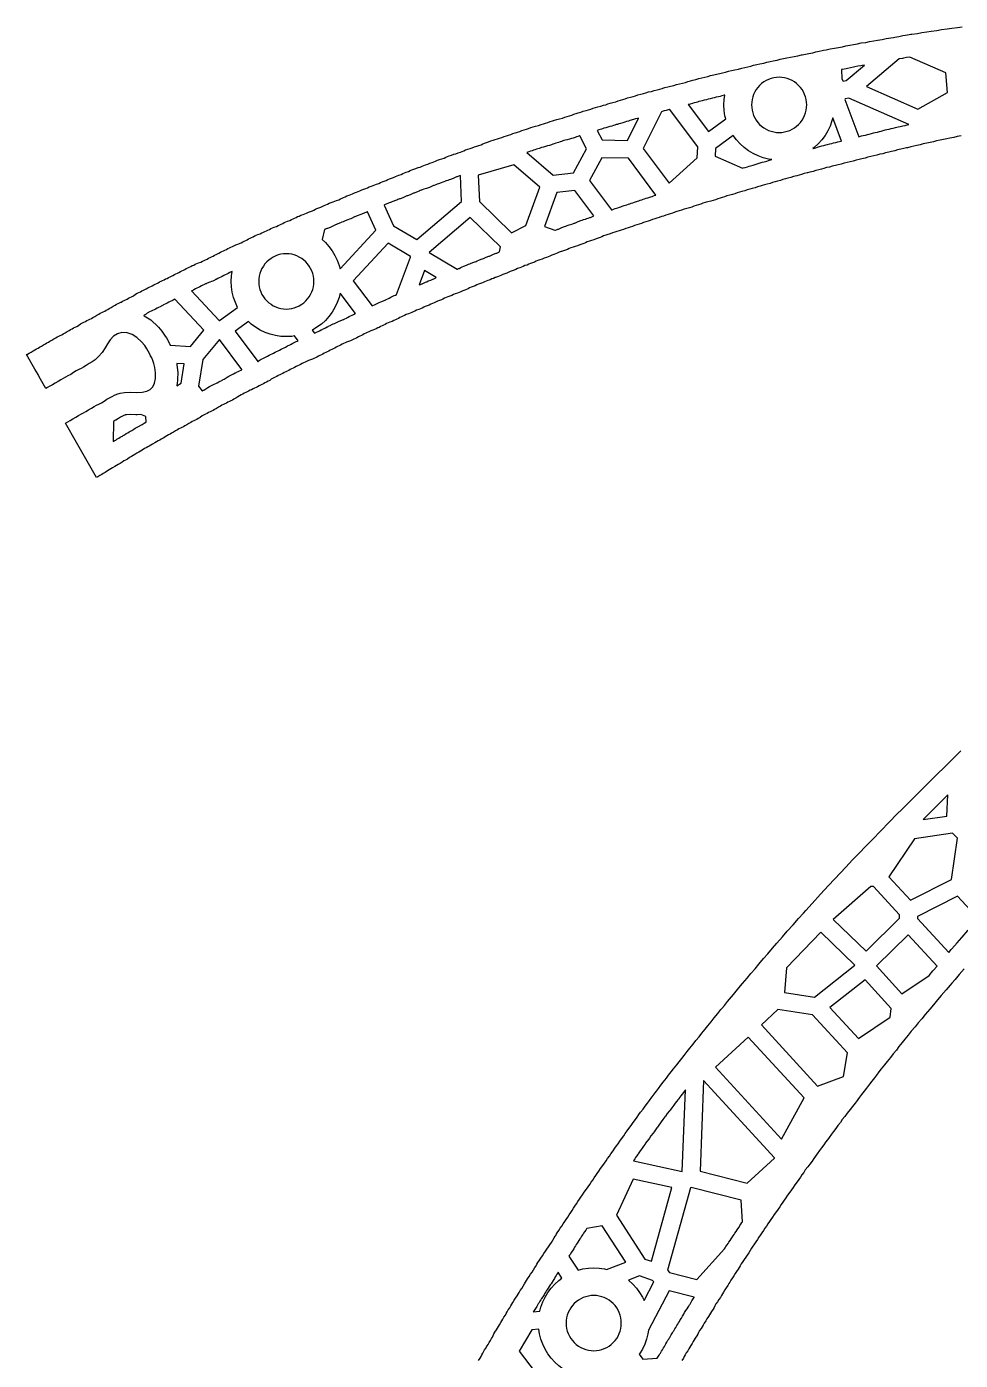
# Model space of a CAD drawing. Header units: millimetres. Extents: x -12 to 3175, y -37 to 611.
# Drawn here: x 1304.1 to 1513.9, y 300.1 to 599.6 of the extents above; entities that cross this region are included whole.
import ezdxf

# ---------------------------------------------------------------- set-up
doc = ezdxf.new("R2010")
doc.units = ezdxf.units.MM
doc.layers.add('default', color=7, linetype='Continuous')

msp = doc.modelspace()

# ---------------------------------------------------------------- linework, layer by layer
at = {"layer": 'default'}
for points in [[(1356.93, 553.26), (1357.28, 553.41), (1357.62, 553.59), (1357.95, 553.74), (1358.29, 553.93), (1358.62, 554.07), (1358.96, 554.26), (1359.31, 554.41), (1359.71, 554.59), (1360.2, 554.74), (1360.6, 554.93), (1360.95, 555.07), (1361.29, 555.26), (1361.62, 555.41), (1361.96, 555.59), (1362.31, 555.74), (1362.71, 555.93), (1363.2, 556.07), (1363.6, 556.26), (1363.95, 556.41), (1364.29, 556.59), (1364.62, 556.74), (1364.96, 556.93), (1365.31, 557.07), (1365.71, 557.26), (1366.2, 557.41), (1366.6, 557.59), (1366.97, 557.74), (1367.38, 557.93), (1367.86, 558.07), (1368.27, 558.26), (1368.62, 558.41), (1368.96, 558.59), (1369.31, 558.74), (1369.71, 558.93), (1370.2, 559.07), (1370.6, 559.26), (1370.95, 559.41), (1371.29, 559.59), (1371.64, 559.74), (1372.05, 559.93), (1372.53, 560.07), (1372.94, 560.26), (1373.3, 560.41), (1373.71, 560.59), (1374.2, 560.74), (1374.6, 560.93), (1374.95, 561.07), (1375.29, 561.26), (1375.64, 561.41), (1376.05, 561.59), (1376.53, 561.74), (1376.94, 561.93), (1377.3, 562.07), (1377.71, 562.26), (1378.2, 562.41), (1378.6, 562.59), (1378.97, 562.74), (1379.38, 562.93), (1379.86, 563.07), (1380.27, 563.26), (1380.64, 563.41), (1381.05, 563.59), (1381.53, 563.74), (1381.94, 563.93), (1382.3, 564.07), (1382.71, 564.26), (1383.2, 564.41), (1383.6, 564.59), (1383.97, 564.74), (1384.38, 564.93), (1384.86, 565.07), (1385.27, 565.26), (1385.64, 565.41), (1386.05, 565.59), (1386.53, 565.74), (1386.94, 565.93), (1387.3, 566.07), (1387.71, 566.26), (1388.2, 566.41), (1388.6, 566.59), (1388.97, 566.74), (1389.38, 566.93), (1389.86, 567.07), (1390.27, 567.26), (1390.64, 567.41), (1391.05, 567.59), (1391.55, 567.74), (1392.03, 567.93), (1392.53, 568.07), (1392.94, 568.26), (1393.3, 568.41), (1393.72, 568.59), (1394.22, 568.74), (1394.69, 568.93), (1395.19, 569.07), (1395.6, 569.26), (1395.97, 569.41), (1396.38, 569.59), (1396.88, 569.74), (1397.36, 569.93), (1397.86, 570.07), (1398.27, 570.26), (1398.64, 570.41), (1399.05, 570.59), (1399.55, 570.74), (1400.03, 570.93), (1400.55, 571.07), (1401.03, 571.26), (1401.53, 571.41), (1401.94, 571.59), (1402.3, 571.74), (1402.72, 571.93), (1403.22, 572.07), (1403.7, 572.26), (1404.21, 572.41), (1404.7, 572.59), (1405.21, 572.74), (1405.69, 572.93), (1406.19, 573.07), (1406.6, 573.26), (1406.97, 573.41), (1407.38, 573.59), (1407.88, 573.74), (1408.36, 573.93), (1408.88, 574.07), (1409.36, 574.26), (1409.88, 574.41), (1410.36, 574.59), (1410.88, 574.74), (1411.36, 574.93), (1411.88, 575.07), (1412.36, 575.26), (1412.88, 575.41), (1413.36, 575.59), (1413.88, 575.74), (1414.13, 575.84), (1414.36, 575.93), (1414.88, 576.07), (1415.36, 576.26), (1415.88, 576.41), (1416.36, 576.59), (1416.88, 576.74), (1417.36, 576.93), (1417.9, 577.07), (1418.45, 577.26), (1419.12, 577.41), (1419.68, 577.59), (1420.21, 577.74), (1420.7, 577.93), (1421.21, 578.07), (1421.7, 578.26), (1422.21, 578.41), (1422.7, 578.59), (1423.23, 578.74), (1423.79, 578.93), (1424.45, 579.07), (1425.01, 579.26), (1425.54, 579.41), (1426.03, 579.59), (1426.55, 579.74), (1427.03, 579.93), (1427.55, 580.07), (1428.03, 580.26), (1428.57, 580.41), (1429.12, 580.59), (1429.79, 580.74), (1430.34, 580.93), (1430.88, 581.07), (1431.36, 581.26), (1431.9, 581.41), (1432.45, 581.59), (1433.12, 581.74), (1433.68, 581.93), (1434.21, 582.07), (1434.7, 582.26), (1435.23, 582.41), (1435.79, 582.59), (1436.45, 582.74), (1437.01, 582.93), (1437.54, 583.07), (1438.03, 583.26), (1438.57, 583.41), (1439.12, 583.59), (1439.79, 583.74), (1440.34, 583.93), (1440.9, 584.07), (1441.45, 584.26), (1442.12, 584.41), (1442.68, 584.59), (1443.23, 584.74), (1443.79, 584.93), (1444.47, 585.07), (1445.1, 585.26), (1445.79, 585.41), (1446.34, 585.59), (1446.9, 585.74), (1447.04, 585.79), (1447.46, 585.93), (1448.14, 586.07), (1448.77, 586.26), (1449.47, 586.41), (1450.1, 586.59), (1450.81, 586.74), (1451.43, 586.93), (1452.12, 587.07), (1452.68, 587.26), (1453.23, 587.41), (1453.79, 587.59), (1454.47, 587.74), (1455.1, 587.93), (1455.81, 588.07), (1456.44, 588.26), (1457.14, 588.41), (1457.77, 588.59), (1458.47, 588.74), (1459.1, 588.93), (1459.81, 589.07), (1460.44, 589.26), (1461.14, 589.41), (1461.77, 589.59), (1462.49, 589.74), (1463.19, 589.93), (1464.05, 590.07), (1464.75, 590.26), (1465.47, 590.41), (1466.1, 590.59), (1466.81, 590.74), (1467.44, 590.93), (1468.16, 591.07), (1468.86, 591.26), (1469.71, 591.41), (1470.42, 591.59), (1471.16, 591.74), (1471.86, 591.93), (1472.71, 592.07), (1473.42, 592.26), (1474.16, 592.41), (1474.86, 592.59), (1475.73, 592.74), (1476.51, 592.93), (1477.4, 593.07), (1478.18, 593.26), (1478.32, 593.28), (1479.06, 593.41), (1479.84, 593.59), (1480.71, 593.74), (1481.42, 593.93), (1482.16, 594.07), (1482.87, 594.26), (1483.12, 594.3), (1483.75, 594.41), (1484.6, 594.59), (1485.64, 594.74), (1486.49, 594.93), (1487.4, 595.07), (1488.18, 595.26), (1489.06, 595.41), (1489.85, 595.59), (1490.75, 595.74), (1491.6, 595.93), (1492.64, 596.07), (1493.49, 596.26), (1494.42, 596.41), (1495.27, 596.59), (1496.33, 596.74), (1497.25, 596.93), (1498.3, 597.07), (1498.83, 597.19), (1499.16, 597.26), (1500.08, 597.41), (1500.94, 597.59), (1502.01, 597.74), (1502.79, 597.88), (1503.01, 597.93), (1504.23, 598.07), (1505.23, 598.26), (1506.34, 598.41), (1507.35, 598.59), (1508.59, 598.74), (1509.66, 598.93), (1510.92, 599.07), (1511.99, 599.26), (1513.25, 599.41), (1514.33, 599.59)], [(1490.83, 590.69), (1490.21, 590.54), (1489.89, 590.48), (1489.17, 590.35), (1488.54, 590.21), (1488.21, 590.14), (1487.43, 590.01), (1487.21, 589.97), (1487.25, 587.86), (1487.56, 587.35), (1488.22, 587.47), (1492.34, 590.97), (1491.81, 590.85), (1491.56, 590.81), (1490.83, 590.69)], [(1504.32, 581.07), (1510.98, 584.84), (1510.59, 589.24), (1502.57, 592.77), (1501.81, 592.67), (1501.13, 592.52), (1500.88, 592.47), (1500.15, 592.35), (1492.83, 586.13), (1504.32, 581.07)], [(1479.34, 582.63), (1479.25, 583.23), (1479.1, 583.82), (1478.89, 584.39), (1478.63, 584.94), (1478.32, 585.46), (1477.96, 585.95), (1477.55, 586.4), (1477.1, 586.81), (1476.61, 587.17), (1476.09, 587.49), (1475.54, 587.75), (1474.97, 587.95), (1474.38, 588.1), (1473.77, 588.19), (1473.17, 588.22), (1472.56, 588.19), (1471.96, 588.1), (1471.37, 587.95), (1470.79, 587.75), (1470.24, 587.49), (1469.72, 587.17), (1469.23, 586.81), (1468.78, 586.4), (1468.37, 585.95), (1468.01, 585.46), (1467.7, 584.94), (1467.44, 584.39), (1467.23, 583.82), (1467.09, 583.23), (1467, 582.63), (1466.97, 582.02), (1467, 581.41), (1467.09, 580.81), (1467.23, 580.22), (1467.44, 579.65), (1467.7, 579.1), (1468.01, 578.57), (1468.37, 578.09), (1468.78, 577.63), (1469.23, 577.23), (1469.72, 576.86), (1470.24, 576.55), (1470.79, 576.29), (1471.37, 576.09), (1471.96, 575.94), (1472.56, 575.85), (1473.17, 575.82), (1473.77, 575.85), (1474.38, 575.94), (1474.97, 576.09), (1475.54, 576.29), (1476.09, 576.55), (1476.61, 576.86), (1477.1, 577.23), (1477.55, 577.63), (1477.96, 578.09), (1478.32, 578.57), (1478.63, 579.1), (1478.89, 579.65), (1479.1, 580.22), (1479.25, 580.81), (1479.34, 581.41), (1479.37, 582.02), (1479.34, 582.63)], [(1460.32, 584.07), (1459.88, 583.94), (1459.51, 583.85), (1458.99, 583.74), (1458.54, 583.61), (1458.17, 583.52), (1457.66, 583.41), (1457.21, 583.28), (1456.84, 583.18), (1456.33, 583.07), (1455.88, 582.94), (1455.54, 582.85), (1455.11, 582.76), (1454.8, 582.66), (1454.53, 582.58), (1454.11, 582.47), (1453.69, 582.33), (1453.18, 582.19), (1452.76, 582.1), (1457.29, 576.03), (1461.18, 578.92), (1461, 579.6), (1460.83, 580.8), (1460.77, 582.02), (1460.83, 583.23), (1460.97, 584.22), (1460.84, 584.18), (1460.32, 584.07)], [(1448.2, 580.91), (1447.78, 580.8), (1447.35, 580.66), (1446.85, 580.52), (1446.75, 580.5), (1442.64, 572.24), (1448.49, 564.42), (1454.77, 570.16), (1454.86, 572.6), (1448.56, 581.03), (1448.46, 580.99), (1448.2, 580.91)], [(1493.03, 575.39), (1493.4, 575.48), (1493.92, 575.59), (1494.37, 575.72), (1494.73, 575.82), (1495.25, 575.93), (1495.7, 576.06), (1496.07, 576.15), (1496.58, 576.26), (1497.03, 576.39), (1497.4, 576.48), (1497.92, 576.59), (1498.37, 576.73), (1498.76, 576.82), (1499.35, 576.94), (1499.92, 577.09), (1500.34, 577.18), (1500.98, 577.3), (1501.48, 577.43), (1501.74, 577.49), (1502.26, 577.6), (1502.28, 577.6), (1488.84, 583.52), (1487.97, 583.36), (1487.91, 583.24), (1491.05, 574.88), (1491.25, 574.93), (1491.7, 575.06), (1492.07, 575.15), (1492.58, 575.26), (1493.03, 575.39)], [(1440.15, 578.66), (1439.91, 578.59), (1439.59, 578.5), (1439.32, 578.4), (1438.88, 578.26), (1438.47, 578.14), (1438.04, 578), (1437.54, 577.86), (1437.12, 577.77), (1436.81, 577.66), (1436.57, 577.59), (1436.26, 577.5), (1435.98, 577.4), (1435.55, 577.26), (1435.14, 577.14), (1434.7, 577), (1434.21, 576.86), (1433.79, 576.77), (1433.48, 576.66), (1433.24, 576.59), (1432.92, 576.5), (1432.65, 576.4), (1432.29, 576.28), (1433.4, 574.15), (1439.08, 574.05), (1441.57, 579.06), (1441.36, 579), (1440.88, 578.86), (1440.46, 578.77), (1440.15, 578.66)], [(1481.11, 572.34), (1481.38, 572.42), (1481.8, 572.53), (1482.22, 572.67), (1482.73, 572.81), (1483.24, 572.92), (1483.69, 573.06), (1484.07, 573.15), (1484.58, 573.26), (1485.03, 573.39), (1485.4, 573.48), (1485.92, 573.59), (1486.37, 573.72), (1486.73, 573.82), (1487.15, 573.9), (1485.2, 579.09), (1485.03, 578.42), (1484.62, 577.27), (1484.1, 576.17), (1483.48, 575.13), (1482.75, 574.15), (1481.93, 573.25), (1481.03, 572.43), (1480.76, 572.23), (1480.8, 572.24), (1481.11, 572.34)], [(1514.04, 575.07), (1513.17, 574.93), (1512.4, 574.74), (1511.53, 574.59), (1510.82, 574.41), (1510.09, 574.26), (1509.38, 574.07), (1508.53, 573.93), (1507.82, 573.74), (1507.09, 573.59), (1506.38, 573.41), (1505.92, 573.33), (1505.53, 573.26), (1504.83, 573.07), (1504.11, 572.93), (1503.47, 572.74), (1502.75, 572.59), (1502.05, 572.41), (1501.81, 572.37), (1501.19, 572.26), (1500.49, 572.07), (1499.77, 571.93), (1499.14, 571.74), (1498.44, 571.59), (1497.81, 571.41), (1497.1, 571.26), (1496.47, 571.07), (1495.77, 570.93), (1495.14, 570.74), (1494.44, 570.59), (1493.81, 570.41), (1493.8, 570.41), (1493.1, 570.26), (1492.47, 570.07), (1491.77, 569.93), (1491.14, 569.74), (1490.44, 569.59), (1489.81, 569.41), (1489.1, 569.26), (1488.47, 569.07), (1487.78, 568.93), (1487.77, 568.93), (1487.14, 568.74), (1486.44, 568.59), (1485.81, 568.41), (1485.1, 568.26), (1484.47, 568.07), (1483.79, 567.93), (1483.23, 567.74), (1482.68, 567.59), (1482.12, 567.41), (1481.43, 567.26), (1480.81, 567.07), (1480.1, 566.93), (1479.53, 566.76), (1479.47, 566.74), (1478.79, 566.59), (1478.23, 566.41), (1477.68, 566.26), (1477.12, 566.07), (1476.43, 565.93), (1475.81, 565.74), (1475.12, 565.59), (1474.62, 565.43), (1474.56, 565.41), (1474.01, 565.26), (1473.46, 565.07), (1472.79, 564.93), (1472.31, 564.77), (1472.23, 564.74), (1471.68, 564.59), (1471.12, 564.41), (1470.45, 564.26), (1469.9, 564.07), (1469.36, 563.93), (1468.88, 563.74), (1468.34, 563.59), (1467.79, 563.41), (1467.12, 563.26), (1466.56, 563.07), (1466.01, 562.93), (1465.46, 562.74), (1464.79, 562.59), (1464.23, 562.41), (1463.7, 562.26), (1463.21, 562.07), (1462.68, 561.93), (1462.12, 561.74), (1461.45, 561.59), (1460.9, 561.41), (1460.36, 561.26), (1459.88, 561.07), (1459.36, 560.93), (1458.88, 560.74), (1458.34, 560.59), (1457.79, 560.41), (1457.12, 560.26), (1456.57, 560.07), (1456.03, 559.93), (1455.55, 559.74), (1455.03, 559.59), (1454.55, 559.41), (1454.03, 559.26), (1453.54, 559.07), (1453.01, 558.93), (1452.45, 558.74), (1451.79, 558.59), (1451.23, 558.41), (1450.7, 558.26), (1450.21, 558.07), (1449.7, 557.93), (1449.21, 557.74), (1448.7, 557.59), (1448.21, 557.41), (1447.7, 557.26), (1447.21, 557.07), (1446.7, 556.93), (1446.21, 556.74), (1445.7, 556.59), (1445.21, 556.41), (1444.7, 556.26), (1444.21, 556.07), (1443.7, 555.93), (1443.21, 555.74), (1442.7, 555.59), (1442.21, 555.41), (1441.7, 555.26), (1441.21, 555.07), (1440.7, 554.93), (1440.21, 554.74), (1439.7, 554.59), (1439.21, 554.41), (1438.7, 554.26), (1438.21, 554.07), (1437.7, 553.93), (1437.21, 553.74), (1436.7, 553.59), (1436.28, 553.43), (1436.21, 553.41), (1435.7, 553.26), (1435.21, 553.07), (1434.94, 553), (1434.7, 552.93), (1434.22, 552.74), (1433.72, 552.59), (1433.3, 552.41), (1432.94, 552.26), (1432.53, 552.07), (1432.03, 551.93), (1431.55, 551.74), (1431.03, 551.59), (1430.55, 551.41), (1430.05, 551.26), (1429.64, 551.07), (1429.27, 550.93), (1428.86, 550.74), (1428.36, 550.59), (1427.88, 550.41), (1427.36, 550.26), (1426.88, 550.07), (1426.38, 549.93), (1425.97, 549.74), (1425.6, 549.59), (1425.19, 549.41), (1424.69, 549.26), (1424.27, 549.1), (1424.22, 549.07), (1423.72, 548.93), (1423.3, 548.74), (1422.94, 548.59), (1422.53, 548.41), (1422.05, 548.26), (1421.64, 548.07), (1421.27, 547.93), (1420.86, 547.74), (1420.36, 547.59), (1419.88, 547.41), (1419.38, 547.26), (1418.97, 547.07), (1418.6, 546.93), (1418.2, 546.74), (1417.71, 546.59), (1417.3, 546.41), (1416.94, 546.26), (1416.53, 546.07), (1416.05, 545.93), (1415.64, 545.74), (1415.27, 545.59), (1414.86, 545.41), (1414.38, 545.26), (1413.97, 545.07), (1413.75, 544.99), (1413.6, 544.93), (1413.2, 544.74), (1412.71, 544.59), (1412.3, 544.41), (1411.94, 544.26), (1411.53, 544.07), (1411.05, 543.93), (1410.64, 543.74), (1410.27, 543.59), (1409.86, 543.41), (1409.43, 543.28), (1409.38, 543.26), (1408.97, 543.07), (1408.6, 542.93), (1408.2, 542.74), (1407.71, 542.59), (1407.3, 542.41), (1406.94, 542.26), (1406.53, 542.07), (1406.05, 541.93), (1405.64, 541.74), (1405.27, 541.59), (1404.86, 541.41), (1404.38, 541.26), (1403.97, 541.07), (1403.62, 540.93), (1403.29, 540.74), (1402.93, 540.59), (1402.53, 540.41), (1402.05, 540.26), (1401.64, 540.07), (1401.27, 539.93), (1400.86, 539.74), (1400.38, 539.59), (1399.97, 539.41), (1399.6, 539.26), (1399.2, 539.07), (1398.71, 538.93), (1398.31, 538.74), (1397.96, 538.59), (1397.62, 538.41), (1397.27, 538.26), (1396.86, 538.07), (1396.38, 537.93), (1395.97, 537.74), (1395.62, 537.59), (1395.29, 537.41), (1394.93, 537.26), (1394.53, 537.07), (1394.05, 536.93), (1393.64, 536.74), (1393.29, 536.59), (1392.95, 536.41), (1392.6, 536.26), (1392.2, 536.07), (1391.71, 535.93), (1391.31, 535.74), (1390.96, 535.59), (1390.62, 535.41), (1390.27, 535.26), (1389.86, 535.07), (1389.38, 534.93), (1388.97, 534.74), (1388.62, 534.59), (1388.29, 534.41), (1387.95, 534.26), (1387.62, 534.07), (1387.29, 533.93), (1386.95, 533.74), (1386.6, 533.59), (1386.2, 533.41), (1385.71, 533.26), (1385.31, 533.07), (1384.96, 532.93), (1384.62, 532.74), (1384.29, 532.59), (1383.95, 532.41), (1383.62, 532.26), (1383.29, 532.07), (1382.95, 531.93), (1382.62, 531.74), (1382.27, 531.59), (1381.86, 531.41), (1381.38, 531.26), (1380.97, 531.07), (1380.62, 530.93), (1380.29, 530.74), (1379.95, 530.59), (1379.62, 530.41), (1379.29, 530.26), (1378.95, 530.07), (1378.62, 529.93), (1378.29, 529.74), (1377.95, 529.59), (1377.62, 529.41), (1377.27, 529.26), (1376.86, 529.07), (1376.38, 528.93), (1375.97, 528.74), (1375.62, 528.59), (1375.29, 528.41), (1374.95, 528.26), (1374.62, 528.07), (1374.29, 527.93), (1373.95, 527.74), (1373.62, 527.59), (1373.29, 527.41), (1372.95, 527.26), (1372.62, 527.07), (1372.29, 526.93), (1371.95, 526.74), (1371.62, 526.59), (1371.29, 526.41), (1370.95, 526.26), (1370.62, 526.07), (1370.29, 525.93), (1369.95, 525.74), (1369.62, 525.59), (1369.29, 525.41), (1368.95, 525.26), (1368.62, 525.07), (1368.27, 524.93), (1367.86, 524.74), (1367.38, 524.59), (1366.97, 524.41), (1366.62, 524.26), (1366.29, 524.07), (1365.95, 523.93), (1365.62, 523.74), (1365.29, 523.59), (1364.95, 523.41), (1364.62, 523.26), (1364.29, 523.07), (1363.95, 522.93), (1363.62, 522.74), (1363.29, 522.59), (1362.95, 522.41), (1362.62, 522.26), (1362.29, 522.07), (1361.95, 521.93), (1361.62, 521.74), (1361.29, 521.59), (1360.95, 521.41), (1360.62, 521.26), (1360.29, 521.07), (1359.95, 520.92), (1359.6, 520.72), (1359.2, 520.5), (1359.04, 520.4), (1358.71, 520.17), (1358.31, 519.95), (1357.96, 519.74), (1357.62, 519.59), (1357.29, 519.41), (1356.95, 519.26), (1356.62, 519.07), (1356.29, 518.93), (1355.95, 518.74), (1355.62, 518.59), (1355.29, 518.41), (1354.95, 518.26), (1354.62, 518.07), (1354.29, 517.93), (1353.95, 517.74), (1353.62, 517.59), (1353.29, 517.41), (1352.95, 517.26), (1352.62, 517.07), (1352.28, 516.92), (1351.93, 516.72), (1351.53, 516.5), (1351.05, 516.17), (1350.64, 515.95), (1350.29, 515.74), (1349.95, 515.59), (1349.62, 515.41), (1349.29, 515.26), (1348.95, 515.07), (1348.62, 514.93), (1348.29, 514.74), (1347.95, 514.59), (1347.6, 514.39), (1347.2, 514.17), (1346.71, 513.83), (1346.31, 513.61), (1345.96, 513.41), (1345.62, 513.26), (1345.29, 513.07), (1344.95, 512.93), (1344.62, 512.74), (1344.28, 512.59), (1343.93, 512.39), (1343.53, 512.17), (1343.05, 511.83), (1342.64, 511.61), (1342.29, 511.41), (1341.95, 511.26), (1341.62, 511.07), (1341.28, 510.92), (1340.93, 510.72), (1340.53, 510.5), (1340.05, 510.17), (1339.64, 509.95), (1339.29, 509.74), (1338.95, 509.59), (1338.62, 509.41), (1338.28, 509.26), (1337.93, 509.05), (1337.53, 508.83), (1337.05, 508.5), (1336.64, 508.28), (1336.29, 508.08), (1335.95, 507.92), (1335.6, 507.72), (1335.2, 507.5), (1335.09, 507.43), (1334.71, 507.17), (1334.31, 506.95), (1333.96, 506.74), (1333.62, 506.59), (1333.27, 506.39), (1332.86, 506.17), (1332.38, 505.83), (1331.97, 505.61), (1331.62, 505.41), (1331.29, 505.26), (1330.93, 505.05), (1330.53, 504.83), (1330.05, 504.5), (1329.64, 504.28), (1329.27, 504.06), (1328.86, 503.83), (1328.38, 503.5), (1327.97, 503.28), (1327.6, 503.06), (1327.2, 502.83), (1326.71, 502.5), (1326.3, 502.28), (1325.94, 502.06), (1325.53, 501.83), (1325.05, 501.5), (1324.64, 501.28), (1324.27, 501.06), (1323.86, 500.83), (1323.38, 500.5), (1322.97, 500.28), (1322.6, 500.06), (1322.2, 499.83), (1321.71, 499.5), (1321.3, 499.28), (1320.94, 499.06), (1320.53, 498.83), (1320.05, 498.5), (1319.73, 498.33), (1315.26, 506.22), (1312.79, 510.58), (1313.31, 510.85), (1313.86, 511.15), (1314.47, 511.51), (1315.12, 511.91), (1315.72, 512.27), (1316.28, 512.57), (1316.81, 512.85), (1317.36, 513.15), (1317.97, 513.51), (1318.62, 513.91), (1319.22, 514.27), (1319.78, 514.57), (1320.31, 514.85), (1320.86, 515.15), (1321.47, 515.51), (1322.12, 515.91), (1322.72, 516.26), (1323.28, 516.57), (1323.8, 516.83), (1324.37, 517.08), (1325.08, 517.3), (1326.07, 517.45), (1327.36, 517.48), (1328.73, 517.44), (1330.03, 517.49), (1331.06, 517.71), (1331.82, 518.1), (1332.4, 518.7), (1332.79, 519.5), (1333, 520.6), (1333.02, 521.89), (1332.88, 523.05), (1332.66, 523.94), (1332.42, 524.62), (1332.17, 525.19), (1331.92, 525.7), (1331.67, 526.21), (1331.4, 526.72), (1331.09, 527.28), (1330.62, 527.96), (1329.88, 528.84), (1328.85, 529.8), (1327.77, 530.5), (1326.65, 530.86), (1325.48, 530.88), (1324.45, 530.62), (1323.58, 530.08), (1322.84, 529.28), (1322.27, 528.38), (1321.73, 527.45), (1321.07, 526.45), (1320.25, 525.5), (1319.46, 524.81), (1318.78, 524.33), (1318.13, 523.92), (1317.47, 523.51), (1316.86, 523.15), (1316.31, 522.85), (1315.78, 522.57), (1315.22, 522.27), (1314.62, 521.91), (1313.97, 521.51), (1313.36, 521.15), (1312.81, 520.85), (1312.28, 520.57), (1311.72, 520.27), (1311.12, 519.91), (1310.47, 519.51), (1309.86, 519.15), (1309.31, 518.85), (1308.78, 518.57), (1308.39, 518.35), (1306.9, 520.97), (1306.63, 521.45), (1305.92, 522.71), (1304.07, 525.98), (1304.29, 526.08), (1304.64, 526.28), (1305.05, 526.5), (1305.53, 526.83), (1305.93, 527.05), (1306.29, 527.26), (1306.62, 527.41), (1306.97, 527.61), (1307.38, 527.83), (1307.86, 528.17), (1308.27, 528.39), (1308.62, 528.59), (1308.96, 528.74), (1309.31, 528.95), (1309.71, 529.17), (1310.2, 529.5), (1310.6, 529.72), (1310.95, 529.92), (1311.29, 530.07), (1311.62, 530.26), (1311.96, 530.41), (1312.31, 530.61), (1312.71, 530.83), (1313.2, 531.17), (1313.6, 531.39), (1313.95, 531.59), (1314.29, 531.74), (1314.62, 531.93), (1314.96, 532.08), (1315.31, 532.28), (1315.71, 532.5), (1316.2, 532.83), (1316.6, 533.05), (1316.95, 533.26), (1317.29, 533.41), (1317.62, 533.59), (1317.95, 533.74), (1318.29, 533.93), (1318.62, 534.08), (1318.97, 534.28), (1319.38, 534.5), (1319.86, 534.83), (1320.27, 535.05), (1320.62, 535.26), (1320.95, 535.41), (1321.29, 535.59), (1321.62, 535.74), (1321.95, 535.93), (1322.29, 536.08), (1322.64, 536.28), (1323.05, 536.5), (1323.53, 536.83), (1323.93, 537.05), (1324.28, 537.26), (1324.62, 537.41), (1324.95, 537.59), (1325.27, 537.73), (1325.29, 537.74), (1325.62, 537.93), (1325.95, 538.07), (1326.29, 538.26), (1326.62, 538.41), (1326.95, 538.59), (1327.29, 538.74), (1327.64, 538.95), (1328.05, 539.17), (1328.53, 539.5), (1328.93, 539.72), (1329.28, 539.92), (1329.62, 540.07), (1329.95, 540.26), (1330.29, 540.41), (1330.62, 540.59), (1330.95, 540.74), (1331.29, 540.93), (1331.62, 541.07), (1331.95, 541.26), (1332.29, 541.41), (1332.62, 541.59), (1332.95, 541.74), (1333.29, 541.93), (1333.62, 542.07), (1333.95, 542.26), (1334.29, 542.41), (1334.62, 542.59), (1334.95, 542.74), (1335.29, 542.93), (1335.62, 543.07), (1335.95, 543.26), (1336.29, 543.41), (1336.62, 543.59), (1336.95, 543.74), (1337.29, 543.93), (1337.62, 544.07), (1337.95, 544.26), (1338.29, 544.41), (1338.3, 544.42), (1338.62, 544.59), (1338.95, 544.74), (1339.29, 544.93), (1339.62, 545.07), (1339.95, 545.26), (1340.29, 545.41), (1340.62, 545.59), (1340.95, 545.74), (1341.29, 545.93), (1341.62, 546.07), (1341.96, 546.26), (1342.31, 546.41), (1342.71, 546.59), (1343.2, 546.74), (1343.6, 546.93), (1343.95, 547.07), (1344.29, 547.26), (1344.62, 547.41), (1344.95, 547.59), (1345.29, 547.74), (1345.62, 547.93), (1345.95, 548.07), (1346.29, 548.26), (1346.62, 548.41), (1346.95, 548.59), (1347.29, 548.74), (1347.62, 548.93), (1347.95, 549.07), (1348.29, 549.26), (1348.62, 549.41), (1348.95, 549.59), (1349.29, 549.74), (1349.62, 549.93), (1349.95, 550.07), (1350.29, 550.26), (1350.64, 550.41), (1351.05, 550.59), (1351.53, 550.74), (1351.93, 550.93), (1352.05, 550.97), (1352.28, 551.07), (1352.62, 551.26), (1352.95, 551.41), (1353.29, 551.59), (1353.62, 551.74), (1353.95, 551.93), (1354.29, 552.07), (1354.62, 552.26), (1354.95, 552.41), (1355.29, 552.59), (1355.59, 552.72), (1355.64, 552.74), (1356.05, 552.93), (1356.53, 553.07), (1356.93, 553.26)], [(1426.47, 574.48), (1426.04, 574.33), (1425.54, 574.19), (1425.12, 574.1), (1424.81, 574), (1424.57, 573.92), (1424.26, 573.84), (1423.99, 573.74), (1423.59, 573.6), (1423.28, 573.51), (1423, 573.4), (1422.59, 573.27), (1422.28, 573.18), (1421.99, 573.07), (1421.55, 572.92), (1421.14, 572.81), (1420.7, 572.66), (1420.21, 572.53), (1419.79, 572.43), (1419.48, 572.33), (1419.24, 572.26), (1418.93, 572.17), (1418.66, 572.07), (1418.26, 571.94), (1417.95, 571.85), (1417.67, 571.74), (1417.26, 571.6), (1416.95, 571.51), (1416.67, 571.4), (1416.48, 571.34), (1422.37, 566.27), (1426.92, 566.75), (1429.91, 572.19), (1428.4, 575.1), (1428.33, 575.07), (1427.93, 574.94), (1427.61, 574.84), (1427.32, 574.74), (1426.88, 574.59), (1426.47, 574.48)], [(1466.76, 568.34), (1467, 568.41), (1467.32, 568.5), (1467.59, 568.6), (1468.03, 568.74), (1468.44, 568.86), (1468.87, 569), (1469.37, 569.14), (1469.79, 569.23), (1470.1, 569.34), (1470.38, 569.42), (1470.79, 569.53), (1471.21, 569.67), (1471.49, 569.75), (1470.75, 569.86), (1469.57, 570.15), (1468.42, 570.56), (1467.32, 571.08), (1466.28, 571.71), (1465.3, 572.43), (1464.4, 573.25), (1463.58, 574.15), (1462.86, 575.13), (1462.83, 575.16), (1458.85, 572.2), (1458.79, 570.53), (1464.94, 567.82), (1465.12, 567.87), (1465.55, 568), (1466.03, 568.14), (1466.45, 568.23), (1466.76, 568.34)], [(1437.31, 559.06), (1437.63, 559.15), (1437.91, 559.26), (1438.31, 559.4), (1438.63, 559.49), (1438.91, 559.6), (1439.31, 559.73), (1439.63, 559.82), (1439.91, 559.93), (1440.31, 560.06), (1440.63, 560.15), (1440.91, 560.26), (1441.31, 560.4), (1441.63, 560.49), (1441.91, 560.6), (1442.31, 560.73), (1442.63, 560.82), (1442.91, 560.93), (1443.31, 561.06), (1443.63, 561.15), (1443.91, 561.26), (1444.31, 561.4), (1444.63, 561.49), (1444.91, 561.6), (1445.31, 561.73), (1445.47, 561.78), (1439.29, 570.05), (1433.35, 570.15), (1430.55, 565.04), (1435.48, 558.44), (1435.63, 558.49), (1435.91, 558.6), (1436.31, 558.73), (1436.63, 558.82), (1436.91, 558.93), (1437.31, 559.06)], [(1400.79, 565.89), (1400.69, 565.85), (1400.51, 565.77), (1400.23, 565.66), (1399.91, 565.51), (1399.28, 565.28), (1398.98, 565.19), (1398.69, 565.08), (1398.31, 564.95), (1398.13, 564.89), (1398.02, 564.85), (1397.85, 564.77), (1397.57, 564.66), (1397.25, 564.51), (1396.62, 564.28), (1396.31, 564.19), (1396.02, 564.08), (1395.64, 563.95), (1395.46, 563.89), (1395.36, 563.85), (1395.18, 563.77), (1394.9, 563.66), (1394.58, 563.51), (1393.95, 563.28), (1393.64, 563.19), (1393.35, 563.08), (1392.97, 562.95), (1392.79, 562.9), (1392.69, 562.85), (1392.51, 562.77), (1392.24, 562.66), (1391.92, 562.52), (1391.33, 562.3), (1391.15, 562.24), (1391.03, 562.19), (1390.85, 562.11), (1390.57, 562), (1390.26, 561.85), (1389.67, 561.63), (1389.49, 561.57), (1389.37, 561.52), (1389.18, 561.44), (1388.91, 561.33), (1388.59, 561.19), (1388, 560.96), (1387.82, 560.91), (1387.7, 560.85), (1387.51, 560.77), (1387.24, 560.66), (1386.92, 560.52), (1386.33, 560.3), (1386.15, 560.24), (1386.03, 560.19), (1385.85, 560.11), (1385.57, 560), (1385.26, 559.85), (1384.67, 559.63), (1384.49, 559.57), (1384.38, 559.53), (1386.49, 554.89), (1391.75, 551.79), (1401.82, 560.33), (1401.55, 566.15), (1401.34, 566.07), (1400.97, 565.95), (1400.79, 565.89)], [(1405.55, 566.25), (1405.83, 560.33), (1413.03, 553.29), (1416.26, 554.95), (1419.37, 563.57), (1413.54, 568.6), (1405.55, 566.25)], [(1423.55, 554.15), (1423.73, 554.23), (1424.01, 554.34), (1424.33, 554.49), (1424.96, 554.72), (1425.27, 554.81), (1425.57, 554.93), (1425.98, 555.06), (1426.29, 555.15), (1426.56, 555.26), (1426.94, 555.39), (1427.11, 555.44), (1427.22, 555.49), (1427.4, 555.56), (1427.67, 555.67), (1428, 555.82), (1428.62, 556.05), (1428.94, 556.14), (1429.23, 556.26), (1429.65, 556.4), (1429.95, 556.49), (1430.23, 556.59), (1430.6, 556.72), (1430.78, 556.77), (1430.89, 556.82), (1431.06, 556.89), (1431.34, 557.01), (1431.5, 557.08), (1427.25, 562.77), (1423.18, 562.33), (1420.43, 554.73), (1422.79, 553.88), (1422.89, 553.92), (1423.27, 554.05), (1423.45, 554.11), (1423.55, 554.15)], [(1373.36, 548.24), (1373.88, 547.14), (1374.29, 545.99), (1374.49, 545.18), (1382.56, 553.88), (1380.67, 558.03), (1380.57, 558), (1380.26, 557.85), (1379.67, 557.63), (1379.49, 557.57), (1379.37, 557.52), (1379.18, 557.44), (1378.91, 557.33), (1378.59, 557.19), (1378, 556.96), (1377.82, 556.91), (1377.71, 556.86), (1377.59, 556.8), (1377.47, 556.75), (1377.35, 556.69), (1376.9, 556.47), (1376.61, 556.35), (1376.27, 556.19), (1375.67, 555.96), (1375.49, 555.91), (1375.37, 555.85), (1375.18, 555.77), (1374.91, 555.66), (1374.59, 555.52), (1374, 555.3), (1373.82, 555.24), (1373.71, 555.19), (1373.59, 555.14), (1373.47, 555.09), (1373.35, 555.02), (1372.9, 554.8), (1372.61, 554.68), (1372.27, 554.52), (1371.67, 554.3), (1371.49, 554.24), (1371.38, 554.19), (1371.26, 554.14), (1371.14, 554.09), (1371.01, 554.02), (1371, 554.01), (1370.47, 551.82), (1371.19, 551.16), (1372.01, 550.26), (1372.73, 549.28), (1373.36, 548.24)], [(1401.23, 545.31), (1401.67, 545.53), (1401.96, 545.65), (1402.31, 545.81), (1402.91, 546.04), (1403.09, 546.09), (1403.21, 546.15), (1403.39, 546.23), (1403.67, 546.34), (1403.98, 546.48), (1404.58, 546.7), (1404.76, 546.76), (1404.88, 546.81), (1405.06, 546.89), (1405.33, 547), (1405.65, 547.15), (1406.24, 547.37), (1406.42, 547.43), (1406.54, 547.48), (1406.73, 547.56), (1407, 547.67), (1407.32, 547.81), (1407.91, 548.04), (1408.09, 548.09), (1408.21, 548.15), (1408.39, 548.23), (1408.67, 548.34), (1408.98, 548.48), (1409.58, 548.7), (1409.76, 548.76), (1409.88, 548.81), (1410.06, 548.89), (1410.33, 549), (1410.34, 549.01), (1410.52, 550.15), (1403.77, 556.74), (1394.52, 548.89), (1400.8, 545.11), (1400.86, 545.14), (1400.98, 545.2), (1401.11, 545.25), (1401.23, 545.31)], [(1368.35, 544.19), (1368.15, 544.77), (1367.89, 545.32), (1367.58, 545.84), (1367.21, 546.33), (1366.81, 546.78), (1366.35, 547.19), (1365.87, 547.55), (1365.34, 547.86), (1364.79, 548.12), (1364.22, 548.33), (1363.63, 548.47), (1363.03, 548.56), (1362.42, 548.59), (1361.81, 548.56), (1361.21, 548.47), (1360.62, 548.33), (1360.05, 548.12), (1359.5, 547.86), (1358.98, 547.55), (1358.49, 547.19), (1358.04, 546.78), (1357.63, 546.33), (1357.27, 545.84), (1356.95, 545.32), (1356.69, 544.77), (1356.49, 544.19), (1356.34, 543.6), (1356.25, 543), (1356.22, 542.39), (1356.25, 541.79), (1356.34, 541.18), (1356.49, 540.59), (1356.69, 540.02), (1356.95, 539.47), (1357.27, 538.95), (1357.63, 538.46), (1358.04, 538.01), (1358.49, 537.6), (1358.98, 537.24), (1359.5, 536.93), (1360.05, 536.67), (1360.62, 536.46), (1361.21, 536.31), (1361.81, 536.22), (1362.42, 536.19), (1363.03, 536.22), (1363.63, 536.31), (1364.22, 536.46), (1364.79, 536.67), (1365.34, 536.93), (1365.87, 537.24), (1366.35, 537.6), (1366.81, 538.01), (1367.21, 538.46), (1367.58, 538.95), (1367.89, 539.47), (1368.15, 540.02), (1368.35, 540.59), (1368.5, 541.18), (1368.59, 541.79), (1368.62, 542.39), (1368.59, 543), (1368.5, 543.6), (1368.35, 544.19)], [(1383, 537.53), (1383.29, 537.65), (1383.64, 537.81), (1384.24, 538.04), (1384.42, 538.09), (1384.53, 538.14), (1384.65, 538.19), (1384.76, 538.24), (1384.88, 538.31), (1385.25, 538.49), (1385.39, 538.55), (1385.53, 538.63), (1385.92, 538.83), (1386.06, 538.89), (1386.22, 538.97), (1386.67, 539.19), (1386.96, 539.32), (1387.2, 539.43), (1390.35, 547.83), (1390.3, 548), (1385.3, 550.95), (1377.47, 542.51), (1381.69, 536.87), (1381.72, 536.89), (1381.87, 536.97), (1382.25, 537.16), (1382.39, 537.22), (1382.55, 537.31), (1383, 537.53)], [(1350.08, 541.18), (1350.02, 542.39), (1350.08, 543.61), (1350.23, 544.63), (1349.99, 544.51), (1349.85, 544.45), (1349.71, 544.37), (1349.33, 544.18), (1349.19, 544.11), (1349.04, 544.03), (1348.66, 543.84), (1348.52, 543.78), (1348.38, 543.7), (1347.99, 543.51), (1347.85, 543.45), (1347.71, 543.37), (1347.33, 543.18), (1347.19, 543.11), (1347.04, 543.03), (1346.66, 542.84), (1346.51, 542.78), (1346.36, 542.69), (1345.91, 542.47), (1345.61, 542.35), (1345.27, 542.19), (1344.67, 541.96), (1344.49, 541.91), (1344.38, 541.86), (1344.26, 541.81), (1344.14, 541.76), (1344.03, 541.69), (1343.66, 541.51), (1343.52, 541.45), (1343.38, 541.37), (1342.99, 541.18), (1342.85, 541.11), (1342.71, 541.03), (1342.33, 540.84), (1342.19, 540.78), (1342.04, 540.7), (1341.66, 540.51), (1341.52, 540.45), (1341.38, 540.37), (1341.13, 540.24), (1347.35, 533.61), (1347.38, 533.61), (1351.48, 536.55), (1350.97, 537.65), (1350.56, 538.79), (1350.26, 539.97), (1350.08, 541.18)], [(1393.11, 541.91), (1393.23, 541.98), (1393.67, 542.2), (1393.96, 542.32), (1394.31, 542.48), (1394.91, 542.7), (1395.08, 542.76), (1395.2, 542.81), (1395.31, 542.86), (1395.44, 542.91), (1395.56, 542.98), (1396, 543.2), (1396.13, 543.25), (1393.5, 544.83), (1392.29, 541.59), (1392.57, 541.7), (1392.75, 541.76), (1392.86, 541.81), (1392.98, 541.86), (1393.11, 541.91)], [(1372.73, 535.5), (1372.01, 534.53), (1371.19, 533.63), (1370.29, 532.81), (1369.31, 532.08), (1368.27, 531.46), (1368.26, 531.45), (1368.78, 530.76), (1368.92, 530.82), (1369.05, 530.89), (1369.2, 530.97), (1369.58, 531.16), (1369.72, 531.22), (1369.87, 531.3), (1370.25, 531.49), (1370.39, 531.55), (1370.53, 531.63), (1370.92, 531.82), (1371.05, 531.89), (1371.2, 531.97), (1371.58, 532.16), (1371.72, 532.22), (1371.87, 532.3), (1372.25, 532.49), (1372.39, 532.55), (1372.53, 532.63), (1372.92, 532.83), (1373.06, 532.89), (1373.22, 532.97), (1373.67, 533.19), (1373.96, 533.32), (1374.31, 533.48), (1374.91, 533.7), (1375.08, 533.76), (1375.2, 533.81), (1375.31, 533.86), (1375.43, 533.91), (1375.55, 533.97), (1375.92, 534.16), (1376.05, 534.22), (1376.2, 534.3), (1376.58, 534.49), (1376.72, 534.55), (1376.87, 534.63), (1377.25, 534.82), (1377.39, 534.89), (1377.53, 534.97), (1377.92, 535.16), (1377.96, 535.18), (1374.53, 539.76), (1374.29, 538.79), (1373.88, 537.65), (1373.36, 536.55), (1372.73, 535.5)], [(1333.69, 532.08), (1334.44, 531.2), (1334.75, 530.78), (1335.22, 530.1), (1335.46, 529.72), (1335.77, 529.16), (1335.85, 529.01), (1336.11, 528.5), (1336.15, 528.43), (1336.33, 528.05), (1340.9, 527.76), (1343.91, 531.43), (1337.39, 538.38), (1337.38, 538.37), (1336.99, 538.18), (1336.85, 538.11), (1336.71, 538.03), (1336.33, 537.84), (1336.19, 537.78), (1336.04, 537.7), (1335.66, 537.51), (1335.52, 537.45), (1335.38, 537.37), (1334.99, 537.18), (1334.85, 537.11), (1334.71, 537.03), (1334.33, 536.84), (1334.19, 536.78), (1334.04, 536.7), (1333.66, 536.51), (1333.52, 536.45), (1333.38, 536.37), (1332.99, 536.18), (1332.85, 536.11), (1332.71, 536.03), (1332.33, 535.84), (1332.19, 535.78), (1332.04, 535.7), (1331.67, 535.52), (1331.56, 535.47), (1331.43, 535.39), (1331.33, 535.33), (1331.16, 535.24), (1330.89, 535.05), (1330.44, 534.77), (1330.4, 534.75), (1330.5, 534.69), (1331.59, 533.99), (1331.94, 533.73), (1332.27, 533.45), (1333.29, 532.49), (1333.69, 532.08)], [(1360, 530.23), (1358.82, 530.53), (1357.68, 530.94), (1356.58, 531.46), (1355.53, 532.08), (1354.55, 532.81), (1353.93, 533.38), (1350.94, 531.24), (1356.05, 524.41), (1356.09, 524.43), (1356.35, 524.61), (1356.8, 524.89), (1357.16, 525.08), (1357.46, 525.26), (1357.9, 525.48), (1358.05, 525.55), (1358.2, 525.63), (1358.58, 525.82), (1358.72, 525.89), (1358.87, 525.97), (1359.25, 526.16), (1359.39, 526.22), (1359.53, 526.3), (1359.92, 526.49), (1360.05, 526.55), (1360.2, 526.63), (1360.58, 526.82), (1360.72, 526.89), (1360.87, 526.97), (1361.25, 527.16), (1361.39, 527.22), (1361.53, 527.3), (1361.92, 527.49), (1362.05, 527.55), (1362.2, 527.63), (1362.58, 527.82), (1362.72, 527.89), (1362.87, 527.97), (1363.25, 528.16), (1363.39, 528.22), (1363.53, 528.3), (1363.92, 528.49), (1364.06, 528.56), (1364.22, 528.64), (1364.67, 528.86), (1364.96, 528.98), (1365.07, 529.03), (1364.24, 530.14), (1363.64, 530.05), (1362.42, 529.99), (1361.21, 530.05), (1360, 530.23)], [(1343.92, 518), (1344.09, 518.1), (1344.35, 518.28), (1344.8, 518.56), (1345.16, 518.75), (1345.46, 518.92), (1345.9, 519.15), (1346.05, 519.21), (1346.2, 519.3), (1346.58, 519.49), (1346.72, 519.55), (1346.87, 519.63), (1347.25, 519.82), (1347.39, 519.89), (1347.53, 519.97), (1347.9, 520.15), (1348.01, 520.2), (1348.15, 520.28), (1348.25, 520.34), (1348.42, 520.43), (1348.68, 520.61), (1349.14, 520.89), (1349.49, 521.08), (1349.79, 521.26), (1350.23, 521.48), (1350.38, 521.55), (1350.53, 521.63), (1350.92, 521.82), (1351.05, 521.89), (1351.2, 521.97), (1351.58, 522.16), (1351.72, 522.22), (1351.87, 522.3), (1352.25, 522.49), (1352.39, 522.55), (1352.42, 522.57), (1347.37, 529.34), (1343.68, 524.84), (1342.71, 518.86), (1343.51, 517.79), (1343.57, 517.82), (1343.68, 517.87), (1343.81, 517.95), (1343.92, 518)], [(1337.91, 519.64), (1337.78, 518.95), (1338.77, 519.57), (1339.47, 523.84), (1337.79, 523.95), (1337.84, 523.66), (1337.98, 522.5), (1338.02, 521.82), (1338, 520.53), (1337.98, 520.08), (1337.91, 519.64)], [(1326.12, 512.38), (1325.93, 512.3), (1325.59, 512.13), (1325.19, 511.91), (1324.69, 511.62), (1324.09, 511.25), (1324, 511.2), (1323.6, 510.96), (1323.52, 506.44), (1323.75, 506.57), (1323.9, 506.66), (1324.08, 506.76), (1324.35, 506.94), (1324.8, 507.22), (1325.12, 507.4), (1325.41, 507.57), (1325.57, 507.66), (1325.75, 507.76), (1326.02, 507.94), (1326.46, 508.22), (1326.79, 508.4), (1327.08, 508.57), (1327.24, 508.66), (1327.42, 508.76), (1327.68, 508.94), (1328.14, 509.22), (1328.49, 509.42), (1328.79, 509.59), (1329.22, 509.81), (1329.34, 509.86), (1329.48, 509.95), (1329.58, 510), (1329.75, 510.1), (1330.02, 510.28), (1330.47, 510.56), (1330.82, 510.75), (1330.9, 510.79), (1330.82, 512.07), (1329.69, 512.47), (1328.92, 512.44), (1328.59, 512.44), (1327.35, 512.48), (1326.51, 512.46), (1326.2, 512.41), (1326.12, 512.38)], [(1405.64, 300.09), (1405.97, 300.57), (1406.19, 300.98), (1406.39, 301.33), (1406.55, 301.67), (1406.75, 302.02), (1406.97, 302.43), (1407.31, 302.91), (1407.43, 303.14), (1407.43, 303.14), (1407.53, 303.32), (1407.75, 303.68), (1407.97, 304.09), (1408.31, 304.57), (1408.53, 304.98), (1408.73, 305.33), (1408.88, 305.67), (1409.08, 306.02), (1409.3, 306.43), (1409.64, 306.91), (1409.86, 307.32), (1410.08, 307.68), (1410.3, 308.09), (1410.64, 308.58), (1410.86, 308.98), (1411.08, 309.35), (1411.3, 309.76), (1411.64, 310.24), (1411.86, 310.65), (1412.08, 311.02), (1412.3, 311.42), (1412.64, 311.91), (1412.86, 312.32), (1413.08, 312.68), (1413.31, 313.09), (1413.66, 313.59), (1413.95, 314.07), (1414.3, 314.57), (1414.53, 314.98), (1414.75, 315.35), (1414.97, 315.76), (1415.33, 316.26), (1415.62, 316.74), (1415.97, 317.24), (1416.2, 317.65), (1416.41, 318.02), (1416.64, 318.43), (1416.99, 318.93), (1417.29, 319.41), (1417.66, 319.93), (1417.95, 320.4), (1418.3, 320.91), (1418.53, 321.32), (1418.75, 321.68), (1418.97, 322.09), (1419.33, 322.6), (1419.62, 323.07), (1419.99, 323.59), (1420.29, 324.07), (1420.66, 324.59), (1420.95, 325.07), (1421.32, 325.59), (1421.62, 326.07), (1421.99, 326.59), (1422.28, 327.07), (1422.64, 327.57), (1422.86, 327.98), (1422.95, 328.12), (1423.08, 328.35), (1423.31, 328.76), (1423.66, 329.26), (1423.95, 329.74), (1424.32, 330.26), (1424.62, 330.74), (1424.99, 331.26), (1425.29, 331.74), (1425.66, 332.26), (1425.95, 332.74), (1426.32, 333.26), (1426.62, 333.74), (1426.99, 334.26), (1427.29, 334.74), (1427.66, 335.26), (1427.95, 335.74), (1428.32, 336.26), (1428.62, 336.74), (1429.01, 337.28), (1429.38, 337.83), (1429.9, 338.5), (1430.27, 339.05), (1430.65, 339.59), (1430.95, 340.07), (1431.32, 340.59), (1431.62, 341.07), (1431.99, 341.59), (1432.29, 342.08), (1432.68, 342.61), (1433.05, 343.17), (1433.56, 343.83), (1433.93, 344.39), (1434.32, 344.92), (1434.62, 345.41), (1435.01, 345.95), (1435.38, 346.5), (1435.9, 347.17), (1436.27, 347.72), (1436.65, 348.26), (1436.96, 348.74), (1437.34, 349.28), (1437.71, 349.83), (1438.23, 350.5), (1438.6, 351.06), (1439.01, 351.61), (1439.38, 352.17), (1439.92, 352.85), (1440.36, 353.48), (1440.9, 354.16), (1441.27, 354.72), (1441.67, 355.28), (1442.05, 355.84), (1442.58, 356.52), (1443.03, 357.15), (1443.58, 357.85), (1444.03, 358.48), (1444.58, 359.18), (1444.92, 359.67), (1445.03, 359.82), (1445.58, 360.52), (1446.03, 361.15), (1446.6, 361.87), (1447.12, 362.57), (1447.82, 363.43), (1448.34, 364.13), (1448.93, 364.87), (1449.45, 365.57), (1450.16, 366.43), (1450.68, 367.13), (1451.27, 367.87), (1451.79, 368.58), (1452.51, 369.45), (1453.1, 370.22), (1453.84, 371.11), (1454.44, 371.89), (1455.17, 372.78), (1455.77, 373.56), (1456.51, 374.44), (1457.11, 375.23), (1457.86, 376.13), (1458.53, 376.98), (1459.42, 378.02), (1460.09, 378.87), (1460.31, 379.14), (1460.86, 379.79), (1461.53, 380.65), (1462.44, 381.71), (1462.88, 382.25), (1462.88, 382.25), (1463.18, 382.63), (1464.12, 383.72), (1464.94, 384.72), (1466.01, 385.94), (1466.83, 386.95), (1467.78, 388.05), (1468.6, 389.06), (1469.69, 390.3), (1470.59, 391.37), (1471.71, 392.65), (1472.68, 393.8), (1473.95, 395.22), (1475, 396.45), (1476.32, 397.93), (1477.52, 399.3), (1478.66, 400.55), (1479.16, 401.1), (1480.58, 402.7), (1482.48, 404.75), (1484.28, 406.74), (1486.94, 409.55), (1488.18, 410.87), (1489.69, 412.48), (1494.16, 417.09), (1497.93, 420.96), (1499.72, 422.8), (1500.73, 423.81), (1508.58, 431.66), (1510.37, 433.4), (1514.01, 436.94)], [(1505.53, 421.53), (1510.88, 422.32), (1511.08, 427.09), (1505.53, 421.53)], [(1502.66, 403.43), (1511.88, 408.08), (1513.24, 417.35), (1512.12, 418.45), (1503.56, 417.21), (1497.82, 408.7), (1502.66, 403.43)], [(1485.31, 399.12), (1492.69, 391.98), (1500.24, 399.36), (1500.23, 400.17), (1494.39, 406.52), (1493.78, 406.53), (1485.31, 399.12)], [(1514.29, 395.13), (1515.6, 396.6), (1516.85, 398.03), (1516.95, 398.13), (1517.94, 399.21), (1513.26, 404.3), (1504.23, 399.74), (1504.24, 399.33), (1511.28, 391.67), (1511.85, 392.35), (1511.95, 392.47), (1513.19, 393.84), (1514.19, 395.03), (1514.29, 395.13)], [(1481.09, 381.68), (1490.19, 388.83), (1482.52, 396.25), (1474.8, 388.25), (1474.39, 382.67), (1481.09, 381.68)], [(1495.02, 388.67), (1500.76, 382.43), (1506.88, 386.53), (1506.89, 386.54), (1507.73, 387.56), (1507.83, 387.68), (1508.66, 388.61), (1502.18, 395.66), (1495.02, 388.67)], [(1514.71, 387.98), (1513.59, 386.71), (1512.69, 385.63), (1511.99, 384.83), (1511.58, 384.37), (1510.69, 383.3), (1509.6, 382.06), (1508.78, 381.05), (1507.83, 379.95), (1507.01, 378.95), (1505.96, 377.74), (1505.21, 376.81), (1504.42, 375.88), (1503.75, 375.02), (1502.86, 373.98), (1502.19, 373.13), (1501.44, 372.23), (1500.84, 371.44), (1500.1, 370.56), (1499.51, 369.78), (1498.77, 368.89), (1498.17, 368.11), (1497.44, 367.22), (1496.84, 366.45), (1496.12, 365.58), (1495.6, 364.87), (1495.03, 364.15), (1494.58, 363.52), (1494.01, 362.8), (1493.49, 362.09), (1492.79, 361.24), (1492.27, 360.54), (1491.7, 359.82), (1491.25, 359.18), (1490.85, 358.68), (1490.69, 358.48), (1490.25, 357.85), (1489.67, 357.13), (1489.16, 356.43), (1488.45, 355.57), (1487.93, 354.87), (1487.36, 354.15), (1486.92, 353.52), (1486.36, 352.82), (1485.92, 352.18), (1485.36, 351.48), (1484.92, 350.85), (1484.38, 350.17), (1484.01, 349.61), (1483.6, 349.06), (1483.23, 348.5), (1482.69, 347.81), (1482.25, 347.19), (1481.71, 346.5), (1481.65, 346.41), (1481.34, 345.94), (1480.94, 345.39), (1480.56, 344.83), (1480.03, 344.15), (1479.58, 343.52), (1479.05, 342.84), (1478.68, 342.28), (1478.29, 341.74), (1477.99, 341.26), (1477.6, 340.72), (1477.23, 340.17), (1476.71, 339.5), (1476.34, 338.94), (1475.94, 338.39), (1475.56, 337.83), (1475.05, 337.17), (1474.68, 336.61), (1474.29, 336.08), (1473.99, 335.59), (1473.62, 335.07), (1473.32, 334.59), (1472.93, 334.05), (1472.56, 333.5), (1472.05, 332.83), (1471.68, 332.28), (1471.29, 331.74), (1470.99, 331.26), (1470.62, 330.74), (1470.32, 330.26), (1469.95, 329.74), (1469.66, 329.26), (1469.29, 328.74), (1468.99, 328.26), (1468.62, 327.74), (1468.32, 327.26), (1467.95, 326.74), (1467.66, 326.26), (1467.51, 326.06), (1467.29, 325.74), (1466.99, 325.26), (1466.62, 324.74), (1466.32, 324.26), (1465.95, 323.74), (1465.66, 323.26), (1465.29, 322.74), (1464.99, 322.26), (1464.64, 321.76), (1464.41, 321.35), (1464.2, 320.98), (1463.97, 320.57), (1463.62, 320.07), (1463.32, 319.59), (1462.95, 319.07), (1462.66, 318.6), (1462.31, 318.09), (1462.08, 317.68), (1461.86, 317.32), (1461.64, 316.91), (1461.28, 316.41), (1460.99, 315.93), (1460.64, 315.43), (1460.41, 315.02), (1460.2, 314.65), (1459.97, 314.24), (1459.62, 313.74), (1459.33, 313.26), (1458.97, 312.76), (1458.75, 312.35), (1458.53, 311.98), (1458.31, 311.58), (1457.97, 311.09), (1457.75, 310.68), (1457.53, 310.32), (1457.3, 309.91), (1456.95, 309.41), (1456.66, 308.93), (1456.31, 308.43), (1456.08, 308.02), (1455.86, 307.65), (1455.64, 307.24), (1455.3, 306.76), (1455.08, 306.35), (1454.86, 305.98), (1454.64, 305.58), (1454.3, 305.09), (1454.08, 304.68), (1453.86, 304.32), (1453.64, 303.91), (1453.3, 303.42), (1453.08, 303.02), (1452.86, 302.65), (1452.64, 302.24), (1452.3, 301.76), (1452.08, 301.35), (1451.86, 300.98), (1451.64, 300.58), (1451.3, 300.09)], [(1490.97, 372.39), (1498.14, 377.19), (1498.36, 379.13), (1492.47, 385.53), (1484.58, 379.34), (1490.97, 372.39)], [(1481.79, 361.7), (1487.6, 363.82), (1488.52, 369.14), (1480.65, 377.7), (1472.91, 378.85), (1469.18, 375.41), (1481.79, 361.7)], [(1458.87, 365.93), (1473.72, 349.78), (1478.78, 359.06), (1466.23, 372.7), (1458.87, 365.93)], [(1465.97, 339.85), (1472.15, 345.53), (1472.15, 345.59), (1456.2, 362.92), (1455.41, 342.56), (1465.97, 339.85)], [(1449.66, 357.63), (1449.51, 357.42), (1449.04, 356.82), (1448.66, 356.3), (1448.51, 356.09), (1448.04, 355.49), (1447.66, 354.96), (1447.51, 354.76), (1447.04, 354.16), (1446.67, 353.64), (1446.52, 353.44), (1446.1, 352.9), (1445.83, 352.49), (1445.71, 352.33), (1445.37, 351.86), (1445.05, 351.38), (1444.83, 351.08), (1444.37, 350.5), (1444, 349.97), (1443.85, 349.77), (1443.43, 349.23), (1443.16, 348.83), (1443.04, 348.66), (1442.7, 348.19), (1442.39, 347.72), (1442.18, 347.43), (1441.77, 346.91), (1441.5, 346.5), (1441.4, 346.35), (1441.11, 345.96), (1440.9, 345.62), (1440.71, 345.33), (1440.41, 344.92), (1440.44, 344.87), (1451.41, 342.51), (1452.12, 360.82), (1451.85, 360.46), (1451.68, 360.24), (1451.06, 359.5), (1450.63, 358.9), (1450.52, 358.76), (1450.03, 358.15), (1449.66, 357.63)], [(1444.47, 322.35), (1449.09, 338.92), (1440.38, 340.79), (1436.65, 332.7), (1443.02, 322.84), (1444.47, 322.35)], [(1462.16, 327.03), (1462.37, 327.37), (1462.55, 327.64), (1462.82, 328.03), (1463.03, 328.37), (1463.22, 328.64), (1463.49, 329.03), (1463.7, 329.37), (1463.88, 329.64), (1464.16, 330.03), (1464.37, 330.37), (1464.55, 330.64), (1464.82, 331.03), (1464.92, 331.18), (1464.62, 336.06), (1453.43, 338.94), (1453.22, 338.87), (1448.06, 320.33), (1448.53, 319.84), (1454.69, 318.23), (1460.89, 325.14), (1461.03, 325.36), (1461.22, 325.64), (1461.49, 326.03), (1461.7, 326.37), (1461.88, 326.64), (1462.16, 327.03)], [(1432.72, 320.8), (1433.92, 320.62), (1434.38, 320.51), (1438.7, 322.15), (1433.42, 330.33), (1429.94, 329.68), (1429.91, 329.63), (1429.73, 329.36), (1429.45, 328.97), (1429.24, 328.63), (1429.06, 328.36), (1428.79, 327.97), (1428.58, 327.63), (1428.39, 327.36), (1428.12, 326.98), (1427.92, 326.64), (1427.75, 326.39), (1427.56, 326.11), (1427.46, 325.94), (1427.38, 325.79), (1427.2, 325.5), (1427.02, 325.16), (1426.73, 324.7), (1426.46, 324.32), (1426.25, 323.97), (1426.06, 323.69), (1425.93, 323.5), (1427.97, 320.34), (1429.08, 320.62), (1430.29, 320.8), (1431.5, 320.86), (1432.72, 320.8)], [(1421.19, 315.35), (1421.92, 316.33), (1422.73, 317.23), (1423.63, 318.05), (1424.35, 318.58), (1423.51, 319.87), (1423.42, 319.72), (1423.22, 319.44), (1423.13, 319.27), (1423.04, 319.13), (1422.87, 318.83), (1422.68, 318.5), (1422.39, 318.03), (1422.13, 317.65), (1421.91, 317.31), (1421.73, 317.02), (1421.46, 316.64), (1421.25, 316.31), (1421.08, 316.05), (1420.89, 315.78), (1420.8, 315.61), (1420.71, 315.46), (1420.53, 315.16), (1420.35, 314.83), (1420.06, 314.36), (1419.8, 313.99), (1419.59, 313.65), (1419.42, 313.39), (1419.22, 313.11), (1419.13, 312.94), (1419.04, 312.79), (1418.87, 312.5), (1418.68, 312.16), (1418.39, 311.7), (1418.13, 311.32), (1417.92, 310.98), (1417.91, 310.96), (1419.4, 311.12), (1419.64, 312.06), (1420.05, 313.21), (1420.57, 314.31), (1421.19, 315.35)], [(1441.81, 315.35), (1442.44, 314.31), (1442.8, 313.54), (1445.02, 317.73), (1444.72, 318.05), (1441.77, 319.04), (1439.3, 318.1), (1439.37, 318.05), (1440.27, 317.23), (1441.09, 316.33), (1441.81, 315.35)], [(1437.43, 310.26), (1437.23, 310.83), (1436.97, 311.38), (1436.66, 311.91), (1436.29, 312.39), (1435.89, 312.85), (1435.43, 313.25), (1434.95, 313.62), (1434.42, 313.93), (1433.87, 314.19), (1433.3, 314.39), (1432.71, 314.54), (1432.11, 314.63), (1431.5, 314.66), (1430.89, 314.63), (1430.29, 314.54), (1429.7, 314.39), (1429.13, 314.19), (1428.58, 313.93), (1428.06, 313.62), (1427.57, 313.25), (1427.12, 312.85), (1426.71, 312.39), (1426.35, 311.91), (1426.03, 311.38), (1425.77, 310.83), (1425.57, 310.26), (1425.42, 309.67), (1425.33, 309.07), (1425.3, 308.46), (1425.33, 307.85), (1425.42, 307.25), (1425.57, 306.66), (1425.77, 306.09), (1426.03, 305.54), (1426.35, 305.02), (1426.71, 304.53), (1427.12, 304.08), (1427.57, 303.67), (1428.06, 303.31), (1428.58, 302.99), (1429.13, 302.73), (1429.7, 302.53), (1430.29, 302.38), (1430.89, 302.29), (1431.5, 302.26), (1432.11, 302.29), (1432.71, 302.38), (1433.3, 302.53), (1433.87, 302.73), (1434.42, 302.99), (1434.95, 303.31), (1435.43, 303.67), (1435.89, 304.08), (1436.29, 304.53), (1436.66, 305.02), (1436.97, 305.54), (1437.23, 306.09), (1437.43, 306.66), (1437.58, 307.25), (1437.67, 307.85), (1437.7, 308.46), (1437.67, 309.07), (1437.58, 309.67), (1437.43, 310.26)], [(1442.44, 302.62), (1441.81, 301.57), (1441.75, 301.48), (1442.54, 300.37), (1445.77, 300.56), (1445.92, 300.83), (1446.19, 301.27), (1446.38, 301.54), (1446.48, 301.72), (1446.57, 301.87), (1446.74, 302.16), (1446.92, 302.49), (1447.19, 302.94), (1447.38, 303.21), (1447.48, 303.38), (1447.57, 303.54), (1447.74, 303.83), (1447.92, 304.16), (1448.19, 304.6), (1448.38, 304.87), (1448.48, 305.05), (1448.57, 305.21), (1448.74, 305.5), (1448.92, 305.83), (1449.19, 306.27), (1449.38, 306.54), (1449.48, 306.72), (1449.57, 306.87), (1449.74, 307.16), (1449.92, 307.49), (1450.19, 307.94), (1450.38, 308.21), (1450.48, 308.38), (1450.57, 308.54), (1450.74, 308.83), (1450.92, 309.16), (1451.19, 309.6), (1451.38, 309.87), (1451.48, 310.05), (1451.57, 310.21), (1451.74, 310.5), (1451.93, 310.84), (1452.22, 311.3), (1452.48, 311.68), (1452.69, 312.02), (1452.86, 312.28), (1453.05, 312.56), (1453.15, 312.73), (1453.23, 312.87), (1453.41, 313.16), (1453.58, 313.49), (1453.86, 313.94), (1454.05, 314.21), (1454.07, 314.24), (1454.06, 314.26), (1448.48, 315.71), (1443.79, 306.88), (1443.66, 306.04), (1443.37, 304.86), (1442.96, 303.72), (1442.44, 302.62)], [(1421.92, 300.6), (1421.19, 301.57), (1420.57, 302.62), (1420.05, 303.72), (1419.64, 304.86), (1419.34, 306.04), (1419.19, 307.07), (1417.58, 306.91), (1414.74, 302.15), (1419.55, 295.84), (1423.85, 296.41), (1424.85, 298.01), (1424.61, 298.15), (1423.63, 298.88), (1422.73, 299.69), (1421.92, 300.6)]]:
    msp.add_lwpolyline(points, dxfattribs=at)

doc.saveas('drawing.dxf')
